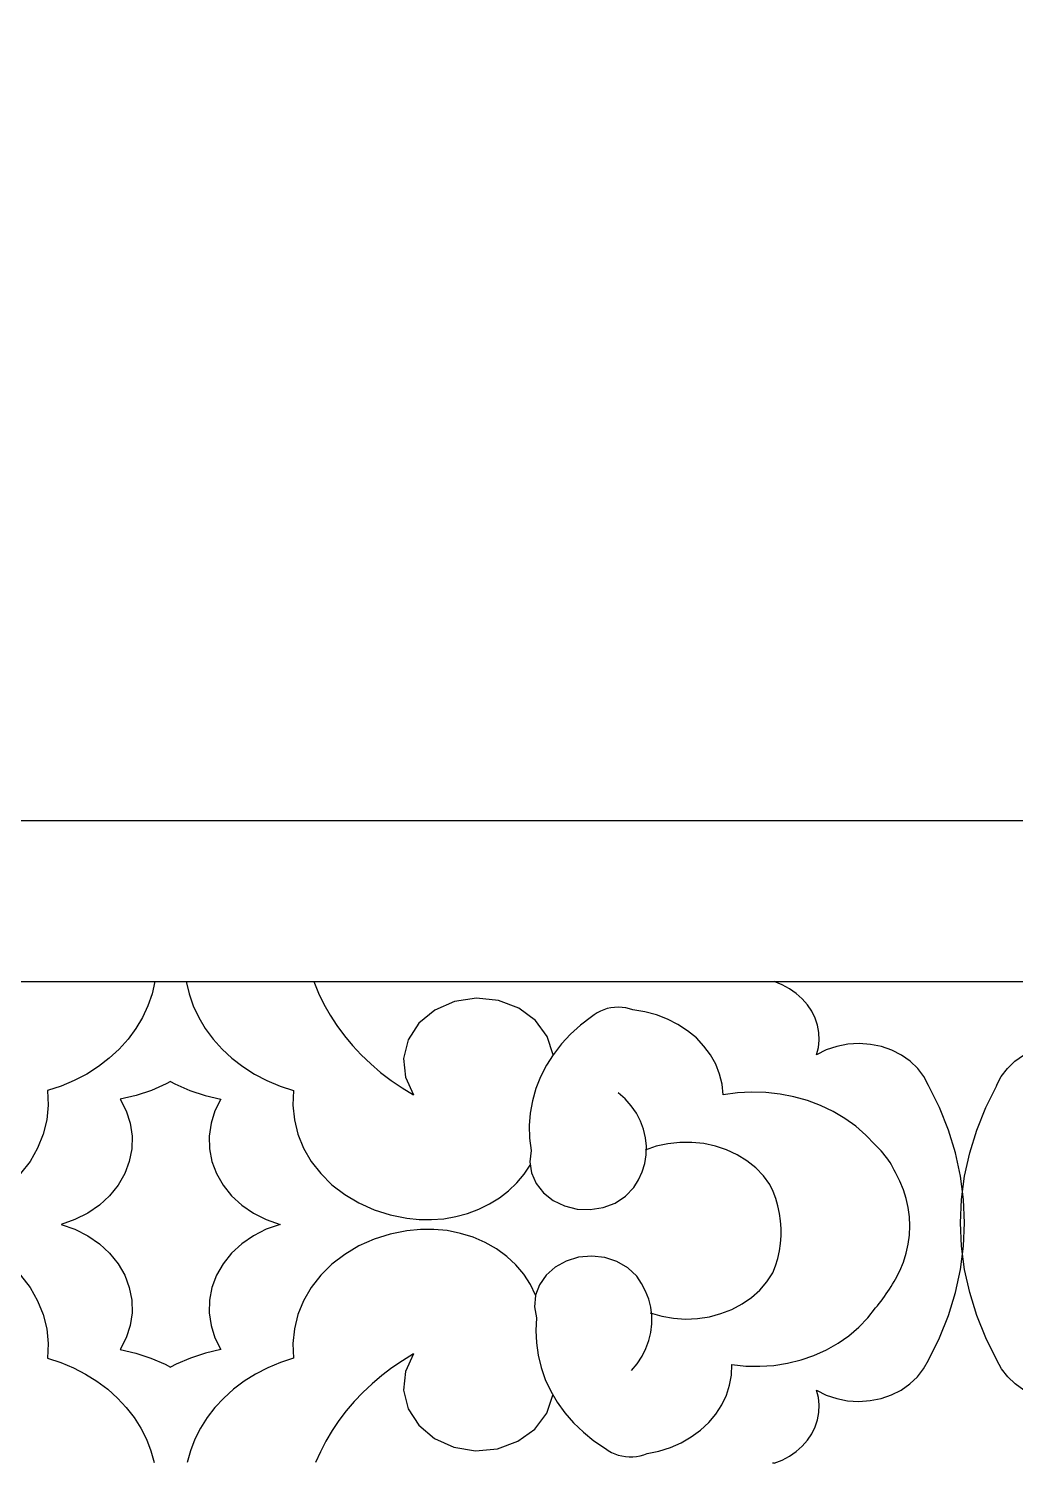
# Model space of a CAD drawing. Extents: x 1188826 to 1909461, y 608442 to 1651179.
# Drawn here: x 1665145.7 to 1665329.7, y 1032543.6 to 1032811.1 of the extents above; entities that cross this region are included whole.
import ezdxf

# ---------------------------------------------------------------- set-up
doc = ezdxf.new("R2010")
doc.units = 0
doc.header["$LTSCALE"] = 1000
doc.header["$MEASUREMENT"] = 0
doc.layers.add('窗', color=4, linetype='Continuous')
doc.layers.add('立面线', color=40, linetype='Continuous')

# ---------------------------------------------------------------- blocks, each defined once
blk = doc.blocks.new('EHYTERHT5EHTER')
at = {"layer": '窗', "ltscale": 3}
blk.add_lwpolyline([(81459.2, -228180.6), (82394.47, -228180.6), (82394.47, -229130.6), (81459.2, -229130.6)], close=True, dxfattribs=at)

msp = doc.modelspace()

# ---------------------------------------------------------------- linework, layer by layer
at = {"layer": '立面线'}
for p, q in [((1669039.81, 1032663.42), (1660727.54, 1032663.42)), ((1660758.89, 1032633.42), (1669008.6, 1032633.42)), ((1665169.23, 1032633.42), (1665168.7, 1032631.14)), ((1665175.08, 1032633.42), (1665175.61, 1032631.14)), ((1665198.87, 1032633.42), (1665199.73, 1032631.3)), ((1665286.18, 1032632.83), (1665284.72, 1032633.42)), ((1665287.55, 1032632.09), (1665286.18, 1032632.83)), ((1665168.7, 1032631.14), (1665167.93, 1032628.9)), ((1665175.61, 1032631.14), (1665176.38, 1032628.9)), ((1665199.73, 1032631.3), (1665200.74, 1032629.23)), ((1665229.17, 1032630.35), (1665225.11, 1032629.73)), ((1665233.28, 1032629.93), (1665229.17, 1032630.35)), ((1665288.8, 1032631.22), (1665287.55, 1032632.09)), ((1665289.92, 1032630.22), (1665288.8, 1032631.22)), ((1665290.9, 1032629.11), (1665289.92, 1032630.22)), ((1665167.93, 1032628.9), (1665166.92, 1032626.74)), ((1665176.38, 1032628.9), (1665177.39, 1032626.74)), ((1665200.74, 1032629.23), (1665201.88, 1032627.2)), ((1665221.43, 1032628.12), (1665218.45, 1032625.67)), ((1665225.11, 1032629.73), (1665221.43, 1032628.12)), ((1665237.06, 1032628.5), (1665233.28, 1032629.93)), ((1665240.18, 1032626.19), (1665237.06, 1032628.5)), ((1665251.71, 1032627.62), (1665251.15, 1032627.26)), ((1665252.3, 1032627.93), (1665251.71, 1032627.62)), ((1665252.93, 1032628.19), (1665252.3, 1032627.93)), ((1665253.58, 1032628.39), (1665252.93, 1032628.19)), ((1665254.26, 1032628.54), (1665253.58, 1032628.39)), ((1665254.95, 1032628.62), (1665254.26, 1032628.54)), ((1665255.64, 1032628.64), (1665254.95, 1032628.62)), ((1665256.34, 1032628.61), (1665255.64, 1032628.64)), ((1665257.03, 1032628.51), (1665256.34, 1032628.61)), ((1665257.7, 1032628.36), (1665257.03, 1032628.51)), ((1665258.35, 1032628.14), (1665257.7, 1032628.36)), ((1665260.58, 1032627.79), (1665258.35, 1032628.14)), ((1665262.74, 1032627.22), (1665260.58, 1032627.79)), ((1665291.7, 1032627.91), (1665290.9, 1032629.11)), ((1665292.33, 1032626.63), (1665291.7, 1032627.91)), ((1665165.68, 1032624.66), (1665164.23, 1032622.69)), ((1665166.92, 1032626.74), (1665165.68, 1032624.66)), ((1665177.39, 1032626.74), (1665178.63, 1032624.66)), ((1665178.63, 1032624.66), (1665180.08, 1032622.69)), ((1665201.88, 1032627.2), (1665203.15, 1032625.24)), ((1665203.15, 1032625.24), (1665204.55, 1032623.34)), ((1665218.45, 1032625.67), (1665216.45, 1032622.57)), ((1665242.39, 1032623.19), (1665240.18, 1032626.19)), ((1665248.61, 1032625.31), (1665246.73, 1032623.62)), ((1665250.64, 1032626.86), (1665248.61, 1032625.31)), ((1665251.15, 1032627.26), (1665250.64, 1032626.86)), ((1665264.81, 1032626.44), (1665262.74, 1032627.22)), ((1665266.76, 1032625.45), (1665264.81, 1032626.44)), ((1665268.56, 1032624.27), (1665266.76, 1032625.45)), ((1665292.78, 1032625.3), (1665292.33, 1032626.63)), ((1665293.03, 1032623.93), (1665292.78, 1032625.3)), ((1665164.23, 1032622.69), (1665162.57, 1032620.85)), ((1665180.08, 1032622.69), (1665181.74, 1032620.85)), ((1665204.55, 1032623.34), (1665206.07, 1032621.51)), ((1665216.45, 1032622.57), (1665215.58, 1032619.11)), ((1665243.48, 1032619.78), (1665242.39, 1032623.19)), ((1665246.73, 1032623.62), (1665245.04, 1032621.8)), ((1665270.19, 1032622.92), (1665268.56, 1032624.27)), ((1665271.61, 1032621.41), (1665270.19, 1032622.92)), ((1665292.94, 1032621.16), (1665293.08, 1032622.54)), ((1665293.08, 1032622.54), (1665293.03, 1032623.93)), ((1665162.57, 1032620.85), (1665160.72, 1032619.14)), ((1665181.74, 1032620.85), (1665183.59, 1032619.14)), ((1665206.07, 1032621.51), (1665207.71, 1032619.75)), ((1665207.71, 1032619.75), (1665209.46, 1032618.08)), ((1665243.48, 1032619.78), (1665242.23, 1032617.82)), ((1665243.53, 1032619.86), (1665243.48, 1032619.78)), ((1665245.04, 1032621.8), (1665243.53, 1032619.86)), ((1665272.82, 1032619.77), (1665271.61, 1032621.41)), ((1665273.8, 1032618.02), (1665272.82, 1032619.77)), ((1665292.6, 1032619.8), (1665292.94, 1032621.16)), ((1665294.42, 1032620.71), (1665292.6, 1032619.8)), ((1665296.38, 1032621.36), (1665294.42, 1032620.71)), ((1665298.43, 1032621.76), (1665296.38, 1032621.36)), ((1665300.53, 1032621.88), (1665298.43, 1032621.76)), ((1665302.63, 1032621.73), (1665300.53, 1032621.88)), ((1665304.68, 1032621.32), (1665302.63, 1032621.73)), ((1665306.62, 1032620.64), (1665304.68, 1032621.32)), ((1665308.43, 1032619.72), (1665306.62, 1032620.64)), ((1665310.06, 1032618.58), (1665308.43, 1032619.72)), ((1665329.59, 1032618.58), (1665331.21, 1032619.72)), ((1665158.7, 1032617.58), (1665156.52, 1032616.19)), ((1665160.72, 1032619.14), (1665158.7, 1032617.58)), ((1665183.59, 1032619.14), (1665185.61, 1032617.58)), ((1665185.61, 1032617.58), (1665187.8, 1032616.19)), ((1665209.46, 1032618.08), (1665211.32, 1032616.49)), ((1665215.58, 1032619.11), (1665215.94, 1032615.59)), ((1665242.23, 1032617.82), (1665241.14, 1032615.68)), ((1665274.53, 1032616.18), (1665273.8, 1032618.02)), ((1665311.46, 1032617.23), (1665310.06, 1032618.58)), ((1665312.61, 1032615.73), (1665311.46, 1032617.23)), ((1665327.03, 1032615.73), (1665328.19, 1032617.23)), ((1665328.19, 1032617.23), (1665329.59, 1032618.58)), ((1665151.75, 1032613.94), (1665149.21, 1032613.11)), ((1665154.19, 1032614.97), (1665151.75, 1032613.94)), ((1665156.52, 1032616.19), (1665154.19, 1032614.97)), ((1665171.35, 1032614.35), (1665168.6, 1032613.15)), ((1665172.16, 1032614.79), (1665171.35, 1032614.35)), ((1665172.16, 1032614.79), (1665172.96, 1032614.35)), ((1665172.96, 1032614.35), (1665175.71, 1032613.15)), ((1665187.8, 1032616.19), (1665190.12, 1032614.97)), ((1665190.12, 1032614.97), (1665192.56, 1032613.94)), ((1665192.56, 1032613.94), (1665195.1, 1032613.11)), ((1665211.32, 1032616.49), (1665213.28, 1032615)), ((1665213.28, 1032615), (1665215.33, 1032613.6)), ((1665215.94, 1032615.59), (1665217.47, 1032612.3)), ((1665241.14, 1032615.68), (1665240.27, 1032613.47)), ((1665275, 1032614.28), (1665274.53, 1032616.18)), ((1665275.2, 1032612.35), (1665275, 1032614.28)), ((1665313.49, 1032614.09), (1665312.61, 1032615.73)), ((1665315.5, 1032609.95), (1665313.45, 1032614.09)), ((1665324.15, 1032609.95), (1665326.2, 1032614.09)), ((1665326.16, 1032614.09), (1665327.03, 1032615.73)), ((1665149.21, 1032613.11), (1665149.35, 1032610.38)), ((1665165.73, 1032612.19), (1665162.76, 1032611.49)), ((1665162.76, 1032611.49), (1665163.88, 1032609.31)), ((1665168.6, 1032613.15), (1665165.73, 1032612.19)), ((1665175.71, 1032613.15), (1665178.58, 1032612.19)), ((1665178.58, 1032612.19), (1665181.55, 1032611.49)), ((1665181.55, 1032611.49), (1665180.43, 1032609.31)), ((1665195.1, 1032613.11), (1665194.97, 1032610.38)), ((1665215.33, 1032613.6), (1665217.47, 1032612.3)), ((1665240.27, 1032613.47), (1665239.63, 1032611.21)), ((1665256.9, 1032611.56), (1665255.6, 1032612.72)), ((1665258.04, 1032610.28), (1665256.9, 1032611.56)), ((1665277.83, 1032612.7), (1665275.2, 1032612.35)), ((1665280.49, 1032612.84), (1665277.83, 1032612.7)), ((1665283.15, 1032612.76), (1665280.49, 1032612.84)), ((1665285.79, 1032612.47), (1665283.15, 1032612.76)), ((1665288.39, 1032611.96), (1665285.79, 1032612.47)), ((1665290.92, 1032611.25), (1665288.39, 1032611.96)), ((1665149.35, 1032610.38), (1665149.08, 1032607.64)), ((1665163.88, 1032609.31), (1665164.62, 1032607.01)), ((1665180.43, 1032609.31), (1665179.69, 1032607.01)), ((1665194.97, 1032610.38), (1665195.23, 1032607.64)), ((1665239.22, 1032608.91), (1665239.04, 1032606.58)), ((1665239.63, 1032611.21), (1665239.22, 1032608.91)), ((1665259.01, 1032608.9), (1665258.04, 1032610.28)), ((1665259.78, 1032607.43), (1665259.01, 1032608.9)), ((1665293.35, 1032610.33), (1665290.92, 1032611.25)), ((1665295.68, 1032609.22), (1665293.35, 1032610.33)), ((1665297.87, 1032607.92), (1665295.68, 1032609.22)), ((1665317.18, 1032605.75), (1665315.5, 1032609.95)), ((1665322.46, 1032605.75), (1665324.15, 1032609.95)), ((1665149.08, 1032607.64), (1665148.42, 1032604.96)), ((1665164.62, 1032607.01), (1665164.97, 1032604.64)), ((1665179.69, 1032607.01), (1665179.35, 1032604.64)), ((1665195.23, 1032607.64), (1665195.9, 1032604.96)), ((1665239.04, 1032606.58), (1665239.1, 1032604.25)), ((1665260.36, 1032605.9), (1665259.78, 1032607.43)), ((1665299.91, 1032606.46), (1665297.87, 1032607.92)), ((1665301.77, 1032604.83), (1665299.91, 1032606.46)), ((1665148.42, 1032604.96), (1665147.36, 1032602.37)), ((1665164.97, 1032604.64), (1665164.91, 1032602.25)), ((1665179.35, 1032604.64), (1665179.41, 1032602.25)), ((1665195.9, 1032604.96), (1665196.95, 1032602.37)), ((1665239.1, 1032604.25), (1665239.4, 1032601.94)), ((1665260.73, 1032604.32), (1665260.36, 1032605.9)), ((1665260.89, 1032602.72), (1665260.73, 1032604.32)), ((1665267.1, 1032603.46), (1665264.88, 1032603.21)), ((1665269.34, 1032603.46), (1665267.1, 1032603.46)), ((1665271.57, 1032603.23), (1665269.34, 1032603.46)), ((1665273.74, 1032602.76), (1665271.57, 1032603.23)), ((1665303.45, 1032603.06), (1665301.77, 1032604.83)), ((1665318.5, 1032601.48), (1665317.18, 1032605.75)), ((1665321.15, 1032601.48), (1665322.46, 1032605.75)), ((1665147.36, 1032602.37), (1665145.94, 1032599.92)), ((1665164.91, 1032602.25), (1665164.44, 1032599.9)), ((1665179.41, 1032602.25), (1665179.87, 1032599.9)), ((1665196.95, 1032602.37), (1665198.37, 1032599.92)), ((1665239.4, 1032601.94), (1665239.14, 1032599.85)), ((1665260.57, 1032599.51), (1665260.84, 1032601.11)), ((1665262.71, 1032602.72), (1665260.63, 1032602.01)), ((1665260.84, 1032601.11), (1665260.89, 1032602.72)), ((1665264.88, 1032603.21), (1665262.71, 1032602.72)), ((1665275.83, 1032602.06), (1665273.74, 1032602.76)), ((1665277.8, 1032601.14), (1665275.83, 1032602.06)), ((1665279.62, 1032600.02), (1665277.8, 1032601.14)), ((1665303.86, 1032602.68), (1665303.45, 1032603.06)), ((1665304.26, 1032602.28), (1665303.86, 1032602.68)), ((1665304.64, 1032601.88), (1665304.26, 1032602.28)), ((1665305.01, 1032601.46), (1665304.64, 1032601.88)), ((1665305.36, 1032601.04), (1665305.01, 1032601.46)), ((1665305.69, 1032600.6), (1665305.36, 1032601.04)), ((1665306.01, 1032600.16), (1665305.69, 1032600.6)), ((1665319.44, 1032597.17), (1665318.5, 1032601.48)), ((1665320.2, 1032597.17), (1665321.15, 1032601.48)), ((1665145.94, 1032599.92), (1665144.17, 1032597.64)), ((1665164.44, 1032599.9), (1665163.59, 1032597.63)), ((1665179.87, 1032599.9), (1665180.72, 1032597.63)), ((1665198.37, 1032599.92), (1665200.15, 1032597.64)), ((1665238.05, 1032597.51), (1665239.17, 1032599.22)), ((1665239.14, 1032599.85), (1665239.45, 1032597.77)), ((1665259.42, 1032596.45), (1665260.1, 1032597.96)), ((1665260.1, 1032597.96), (1665260.57, 1032599.51)), ((1665281.26, 1032598.72), (1665279.62, 1032600.02)), ((1665282.7, 1032597.24), (1665281.26, 1032598.72)), ((1665306.31, 1032599.71), (1665306.01, 1032600.16)), ((1665306.59, 1032599.25), (1665306.31, 1032599.71)), ((1665306.85, 1032598.78), (1665306.59, 1032599.25)), ((1665307.1, 1032598.3), (1665306.85, 1032598.78)), ((1665307.33, 1032597.82), (1665307.1, 1032598.3)), ((1665162.36, 1032595.49), (1665160.78, 1032593.52)), ((1665163.59, 1032597.63), (1665162.36, 1032595.49)), ((1665180.72, 1032597.63), (1665181.95, 1032595.49)), ((1665181.95, 1032595.49), (1665183.53, 1032593.52)), ((1665200.15, 1032597.64), (1665202.24, 1032595.57)), ((1665202.24, 1032595.57), (1665204.62, 1032593.74)), ((1665235.18, 1032594.44), (1665236.71, 1032595.91)), ((1665236.71, 1032595.91), (1665238.05, 1032597.51)), ((1665239.45, 1032597.77), (1665240.3, 1032595.81)), ((1665240.3, 1032595.81), (1665241.67, 1032594.07)), ((1665258.55, 1032595.03), (1665259.42, 1032596.45)), ((1665283.91, 1032595.63), (1665282.7, 1032597.24)), ((1665284.5, 1032594.31), (1665283.91, 1032595.63)), ((1665308.13, 1032596.25), (1665307.33, 1032597.82)), ((1665308.79, 1032594.63), (1665308.13, 1032596.25)), ((1665320.01, 1032592.83), (1665319.44, 1032597.17)), ((1665319.63, 1032592.83), (1665320.2, 1032597.17)), ((1665160.78, 1032593.52), (1665158.88, 1032591.77)), ((1665183.53, 1032593.52), (1665185.43, 1032591.77)), ((1665204.62, 1032593.74), (1665207.25, 1032592.18)), ((1665231.62, 1032591.97), (1665233.48, 1032593.12)), ((1665233.48, 1032593.12), (1665235.18, 1032594.44)), ((1665241.67, 1032594.07), (1665243.46, 1032592.64)), ((1665243.46, 1032592.64), (1665245.6, 1032591.61)), ((1665255.04, 1032592.15), (1665256.99, 1032593.41)), ((1665256.99, 1032593.41), (1665258.55, 1032595.03)), ((1665285, 1032592.97), (1665284.5, 1032594.31)), ((1665285.39, 1032591.61), (1665285, 1032592.97)), ((1665309.31, 1032592.98), (1665308.79, 1032594.63)), ((1665309.68, 1032591.3), (1665309.31, 1032592.98)), ((1665319.44, 1032588.48), (1665319.63, 1032592.83)), ((1665320.2, 1032588.48), (1665320.01, 1032592.83)), ((1665156.71, 1032590.27), (1665154.31, 1032589.06)), ((1665158.88, 1032591.77), (1665156.71, 1032590.27)), ((1665185.43, 1032591.77), (1665187.6, 1032590.27)), ((1665187.6, 1032590.27), (1665190, 1032589.06)), ((1665207.25, 1032592.18), (1665210.09, 1032590.91)), ((1665210.09, 1032590.91), (1665213.1, 1032589.96)), ((1665213.1, 1032589.96), (1665216.21, 1032589.35)), ((1665225.33, 1032589.61), (1665227.52, 1032590.2)), ((1665227.52, 1032590.2), (1665229.63, 1032590.99)), ((1665229.63, 1032590.99), (1665231.62, 1032591.97)), ((1665245.6, 1032591.61), (1665247.95, 1032591.02)), ((1665247.95, 1032591.02), (1665250.39, 1032590.92)), ((1665250.39, 1032590.92), (1665252.8, 1032591.3)), ((1665252.8, 1032591.3), (1665255.04, 1032592.15)), ((1665285.69, 1032590.22), (1665285.39, 1032591.61)), ((1665285.89, 1032588.83), (1665285.69, 1032590.22)), ((1665309.9, 1032589.6), (1665309.68, 1032591.3)), ((1665154.31, 1032589.06), (1665151.73, 1032588.16)), ((1665151.73, 1032588.16), (1665154.31, 1032587.26)), ((1665154.31, 1032587.26), (1665156.71, 1032586.04)), ((1665190, 1032587.26), (1665187.6, 1032586.04)), ((1665190, 1032589.06), (1665192.58, 1032588.16)), ((1665192.58, 1032588.16), (1665190, 1032587.26)), ((1665216.21, 1032589.35), (1665218.49, 1032589.1)), ((1665218.72, 1032587.23), (1665216.21, 1032586.97)), ((1665218.49, 1032589.1), (1665220.79, 1032589.06)), ((1665221.23, 1032587.24), (1665218.72, 1032587.23)), ((1665220.79, 1032589.06), (1665223.08, 1032589.23)), ((1665223.74, 1032587), (1665221.23, 1032587.24)), ((1665223.08, 1032589.23), (1665225.33, 1032589.61)), ((1665285.99, 1032587.42), (1665285.89, 1032588.83)), ((1665285.98, 1032586.02), (1665285.99, 1032587.42)), ((1665309.98, 1032587.89), (1665309.9, 1032589.6)), ((1665309.9, 1032586.18), (1665309.98, 1032587.89)), ((1665319.63, 1032584.12), (1665319.44, 1032588.48)), ((1665320.01, 1032584.12), (1665320.2, 1032588.48)), ((1665156.71, 1032586.04), (1665158.88, 1032584.55)), ((1665158.88, 1032584.55), (1665160.78, 1032582.8)), ((1665185.43, 1032584.55), (1665183.53, 1032582.8)), ((1665187.6, 1032586.04), (1665185.43, 1032584.55)), ((1665210.09, 1032585.4), (1665207.25, 1032584.14)), ((1665213.1, 1032586.35), (1665210.09, 1032585.4)), ((1665216.21, 1032586.97), (1665213.1, 1032586.35)), ((1665226.19, 1032586.5), (1665223.74, 1032587)), ((1665228.56, 1032585.76), (1665226.19, 1032586.5)), ((1665230.8, 1032584.78), (1665228.56, 1032585.76)), ((1665232.9, 1032583.58), (1665230.8, 1032584.78)), ((1665285.67, 1032583.22), (1665285.87, 1032584.61)), ((1665285.87, 1032584.61), (1665285.98, 1032586.02)), ((1665309.68, 1032584.48), (1665309.9, 1032586.18)), ((1665160.78, 1032582.8), (1665162.36, 1032580.83)), ((1665183.53, 1032582.8), (1665181.95, 1032580.83)), ((1665204.62, 1032582.58), (1665202.24, 1032580.75)), ((1665207.25, 1032584.14), (1665204.62, 1032582.58)), ((1665234.82, 1032582.18), (1665232.9, 1032583.58)), ((1665236.53, 1032580.6), (1665234.82, 1032582.18)), ((1665248.24, 1032582.03), (1665245.93, 1032581.34)), ((1665250.67, 1032582.25), (1665248.24, 1032582.03)), ((1665253.1, 1032581.98), (1665250.67, 1032582.25)), ((1665255.39, 1032581.25), (1665253.1, 1032581.98)), ((1665284.95, 1032580.47), (1665285.36, 1032581.83)), ((1665285.36, 1032581.83), (1665285.67, 1032583.22)), ((1665308.79, 1032581.14), (1665309.31, 1032582.8)), ((1665309.31, 1032582.8), (1665309.68, 1032584.48)), ((1665319.44, 1032579.78), (1665320.01, 1032584.12)), ((1665320.2, 1032579.78), (1665319.63, 1032584.12)), ((1665162.36, 1032580.83), (1665163.59, 1032578.69)), ((1665181.95, 1032580.83), (1665180.72, 1032578.69)), ((1665202.24, 1032580.75), (1665200.15, 1032578.68)), ((1665238.01, 1032578.86), (1665236.53, 1032580.6)), ((1665243.86, 1032580.21), (1665242.16, 1032578.7)), ((1665245.93, 1032581.34), (1665243.86, 1032580.21)), ((1665257.42, 1032580.07), (1665255.39, 1032581.25)), ((1665259.08, 1032578.53), (1665257.42, 1032580.07)), ((1665284.45, 1032579.13), (1665284.95, 1032580.47)), ((1665307.33, 1032577.96), (1665308.13, 1032579.53)), ((1665308.13, 1032579.53), (1665308.79, 1032581.14)), ((1665318.5, 1032575.48), (1665319.44, 1032579.78)), ((1665321.15, 1032575.48), (1665320.2, 1032579.78)), ((1665144.17, 1032578.68), (1665145.94, 1032576.4)), ((1665163.59, 1032578.69), (1665164.44, 1032576.42)), ((1665180.72, 1032578.69), (1665179.87, 1032576.42)), ((1665200.15, 1032578.68), (1665198.37, 1032576.4)), ((1665239.24, 1032576.97), (1665238.01, 1032578.86)), ((1665240.2, 1032574.98), (1665239.24, 1032576.97)), ((1665240.91, 1032576.89), (1665240.2, 1032574.98)), ((1665242.16, 1032578.7), (1665240.91, 1032576.89)), ((1665259.99, 1032577.17), (1665259.08, 1032578.53)), ((1665260.73, 1032575.74), (1665259.99, 1032577.17)), ((1665282, 1032575.92), (1665283.34, 1032577.46)), ((1665283.34, 1032577.46), (1665284.45, 1032579.13)), ((1665306.22, 1032576.1), (1665306.51, 1032576.56)), ((1665306.51, 1032576.56), (1665306.79, 1032577.02)), ((1665306.79, 1032577.02), (1665307.06, 1032577.49)), ((1665307.06, 1032577.49), (1665307.33, 1032577.96)), ((1665145.94, 1032576.4), (1665147.36, 1032573.94)), ((1665147.36, 1032573.94), (1665148.42, 1032571.35)), ((1665164.44, 1032576.42), (1665164.91, 1032574.06)), ((1665164.91, 1032574.06), (1665164.97, 1032571.68)), ((1665179.41, 1032574.06), (1665179.35, 1032571.68)), ((1665179.87, 1032576.42), (1665179.41, 1032574.06)), ((1665196.95, 1032573.94), (1665195.9, 1032571.35)), ((1665198.37, 1032576.4), (1665196.95, 1032573.94)), ((1665240.18, 1032574.89), (1665240.01, 1032572.8)), ((1665240.2, 1032574.98), (1665240.18, 1032574.89)), ((1665261.3, 1032574.25), (1665260.73, 1032575.74)), ((1665261.68, 1032572.72), (1665261.3, 1032574.25)), ((1665278.7, 1032573.33), (1665280.44, 1032574.54)), ((1665280.44, 1032574.54), (1665282, 1032575.92)), ((1665304.29, 1032573.44), (1665304.64, 1032573.87)), ((1665304.64, 1032573.87), (1665304.97, 1032574.31)), ((1665304.97, 1032574.31), (1665305.3, 1032574.75)), ((1665305.3, 1032574.75), (1665305.61, 1032575.2)), ((1665305.61, 1032575.2), (1665305.92, 1032575.65)), ((1665305.92, 1032575.65), (1665306.22, 1032576.1)), ((1665317.18, 1032571.21), (1665318.5, 1032575.48)), ((1665322.46, 1032571.21), (1665321.15, 1032575.48)), ((1665148.42, 1032571.35), (1665149.08, 1032568.67)), ((1665164.97, 1032571.68), (1665164.62, 1032569.31)), ((1665179.35, 1032571.68), (1665179.69, 1032569.31)), ((1665195.9, 1032571.35), (1665195.23, 1032568.67)), ((1665240.01, 1032572.8), (1665240.41, 1032570.73)), ((1665261.6, 1032571.66), (1665263.73, 1032571.05)), ((1665261.88, 1032571.16), (1665261.68, 1032572.72)), ((1665261.89, 1032569.6), (1665261.88, 1032571.16)), ((1665272.61, 1032570.96), (1665274.75, 1032571.53)), ((1665274.75, 1032571.53), (1665276.79, 1032572.33)), ((1665276.79, 1032572.33), (1665278.7, 1032573.33)), ((1665302.14, 1032570.73), (1665303.58, 1032572.59)), ((1665303.58, 1032572.59), (1665303.94, 1032573.01)), ((1665303.94, 1032573.01), (1665304.29, 1032573.44)), ((1665315.5, 1032567), (1665317.18, 1032571.21)), ((1665324.15, 1032567), (1665322.46, 1032571.21)), ((1665149.08, 1032568.67), (1665149.35, 1032565.94)), ((1665164.62, 1032569.31), (1665163.88, 1032567.01)), ((1665179.69, 1032569.31), (1665180.43, 1032567.01)), ((1665195.23, 1032568.67), (1665194.97, 1032565.94)), ((1665240.41, 1032570.73), (1665240.26, 1032568.41)), ((1665261.71, 1032568.04), (1665261.89, 1032569.6)), ((1665263.73, 1032571.05), (1665265.93, 1032570.67)), ((1665265.93, 1032570.67), (1665268.16, 1032570.52)), ((1665268.16, 1032570.52), (1665270.4, 1032570.62)), ((1665270.4, 1032570.62), (1665272.61, 1032570.96)), ((1665298.64, 1032567.42), (1665300.49, 1032569)), ((1665300.49, 1032569), (1665302.14, 1032570.73)), ((1665149.35, 1032565.94), (1665149.21, 1032563.2)), ((1665163.88, 1032567.01), (1665162.76, 1032564.82)), ((1665180.43, 1032567.01), (1665181.55, 1032564.82)), ((1665194.97, 1032565.94), (1665195.1, 1032563.2)), ((1665240.26, 1032568.41), (1665240.35, 1032566.08)), ((1665240.35, 1032566.08), (1665240.67, 1032563.77)), ((1665260.79, 1032565.01), (1665261.34, 1032566.5)), ((1665261.34, 1032566.5), (1665261.71, 1032568.04)), ((1665294.43, 1032564.78), (1665296.61, 1032566.01)), ((1665296.61, 1032566.01), (1665298.64, 1032567.42)), ((1665313.45, 1032562.87), (1665315.5, 1032567)), ((1665326.2, 1032562.87), (1665324.15, 1032567)), ((1665149.21, 1032563.2), (1665151.67, 1032562.4)), ((1665162.76, 1032564.82), (1665165.65, 1032564.15)), ((1665165.65, 1032564.15), (1665168.45, 1032563.23)), ((1665168.45, 1032563.23), (1665171.13, 1032562.08)), ((1665175.86, 1032563.23), (1665173.18, 1032562.08)), ((1665178.66, 1032564.15), (1665175.86, 1032563.23)), ((1665181.55, 1032564.82), (1665178.66, 1032564.15)), ((1665195.1, 1032563.2), (1665192.64, 1032562.4)), ((1665217.47, 1032564.01), (1665215.4, 1032562.76)), ((1665217.47, 1032564.01), (1665215.94, 1032560.75)), ((1665240.67, 1032563.77), (1665241.23, 1032561.49)), ((1665259.17, 1032562.2), (1665260.07, 1032563.57)), ((1665260.07, 1032563.57), (1665260.79, 1032565.01)), ((1665289.7, 1032562.91), (1665292.12, 1032563.75)), ((1665292.12, 1032563.75), (1665294.43, 1032564.78)), ((1665151.67, 1032562.4), (1665154.04, 1032561.41)), ((1665154.04, 1032561.41), (1665156.3, 1032560.25)), ((1665171.13, 1032562.08), (1665172.16, 1032561.52)), ((1665173.18, 1032562.08), (1665172.16, 1032561.52)), ((1665190.27, 1032561.41), (1665188.01, 1032560.25)), ((1665192.64, 1032562.4), (1665190.27, 1032561.41)), ((1665213.41, 1032561.42), (1665211.51, 1032559.98)), ((1665215.4, 1032562.76), (1665213.41, 1032561.42)), ((1665215.94, 1032560.75), (1665215.58, 1032557.24)), ((1665241.23, 1032561.49), (1665242.02, 1032559.26)), ((1665258.12, 1032560.92), (1665259.17, 1032562.2)), ((1665276.74, 1032560.09), (1665276.82, 1032562.02)), ((1665276.82, 1032562.02), (1665279.41, 1032561.76)), ((1665279.41, 1032561.76), (1665282.02, 1032561.71)), ((1665282.02, 1032561.71), (1665284.62, 1032561.89)), ((1665284.62, 1032561.89), (1665287.19, 1032562.29)), ((1665287.19, 1032562.29), (1665289.7, 1032562.91)), ((1665311.4, 1032559.75), (1665312.56, 1032561.24)), ((1665312.56, 1032561.24), (1665313.45, 1032562.87)), ((1665327.09, 1032561.24), (1665326.2, 1032562.87)), ((1665328.25, 1032559.75), (1665327.09, 1032561.24)), ((1665156.3, 1032560.25), (1665158.43, 1032558.92)), ((1665158.43, 1032558.92), (1665160.42, 1032557.44)), ((1665185.88, 1032558.92), (1665183.9, 1032557.44)), ((1665188.01, 1032560.25), (1665185.88, 1032558.92)), ((1665209.71, 1032558.46), (1665208, 1032556.85)), ((1665211.51, 1032559.98), (1665209.71, 1032558.46)), ((1665242.02, 1032559.26), (1665243.03, 1032557.09)), ((1665275.79, 1032556.3), (1665276.39, 1032558.17)), ((1665276.39, 1032558.17), (1665276.74, 1032560.09)), ((1665308.37, 1032557.29), (1665309.99, 1032558.42)), ((1665309.99, 1032558.42), (1665311.4, 1032559.75)), ((1665329.65, 1032558.42), (1665328.25, 1032559.75)), ((1665331.28, 1032557.29), (1665329.65, 1032558.42)), ((1665160.42, 1032557.44), (1665162.24, 1032555.8)), ((1665162.24, 1032555.8), (1665163.88, 1032554.04)), ((1665182.07, 1032555.8), (1665180.43, 1032554.04)), ((1665183.9, 1032557.44), (1665182.07, 1032555.8)), ((1665206.39, 1032555.17), (1665204.9, 1032553.42)), ((1665208, 1032556.85), (1665206.39, 1032555.17)), ((1665215.58, 1032557.24), (1665216.43, 1032553.79)), ((1665242.3, 1032552.95), (1665243.45, 1032556.33)), ((1665243.03, 1032557.09), (1665244.25, 1032555.01)), ((1665274.92, 1032554.5), (1665275.79, 1032556.3)), ((1665292.94, 1032555.89), (1665292.6, 1032557.25)), ((1665292.6, 1032557.25), (1665294.41, 1032556.35)), ((1665293.08, 1032554.51), (1665292.94, 1032555.89)), ((1665294.41, 1032556.35), (1665296.36, 1032555.69)), ((1665296.36, 1032555.69), (1665298.4, 1032555.3)), ((1665298.4, 1032555.3), (1665300.49, 1032555.17)), ((1665300.49, 1032555.17), (1665302.58, 1032555.31)), ((1665302.58, 1032555.31), (1665304.62, 1032555.72)), ((1665304.62, 1032555.72), (1665306.56, 1032556.38)), ((1665306.56, 1032556.38), (1665308.37, 1032557.29)), ((1665163.88, 1032554.04), (1665165.34, 1032552.16)), ((1665180.43, 1032554.04), (1665178.97, 1032552.16)), ((1665204.9, 1032553.42), (1665203.52, 1032551.6)), ((1665216.43, 1032553.79), (1665218.41, 1032550.71)), ((1665240.05, 1032550), (1665242.3, 1032552.95)), ((1665244.25, 1032555.01), (1665245.68, 1032553.03)), ((1665245.68, 1032553.03), (1665247.31, 1032551.16)), ((1665272.49, 1032551.24), (1665273.82, 1032552.81)), ((1665273.82, 1032552.81), (1665274.92, 1032554.5)), ((1665292.78, 1032551.75), (1665293.03, 1032553.12)), ((1665293.03, 1032553.12), (1665293.08, 1032554.51)), ((1665165.34, 1032552.16), (1665166.59, 1032550.17)), ((1665166.59, 1032550.17), (1665167.64, 1032548.1)), ((1665177.72, 1032550.17), (1665176.68, 1032548.1)), ((1665178.97, 1032552.16), (1665177.72, 1032550.17)), ((1665203.52, 1032551.6), (1665202.25, 1032549.72)), ((1665218.41, 1032550.71), (1665221.34, 1032548.24)), ((1665236.9, 1032547.74), (1665240.05, 1032550)), ((1665247.31, 1032551.16), (1665249.12, 1032549.42)), ((1665269.24, 1032548.55), (1665270.96, 1032549.81)), ((1665270.96, 1032549.81), (1665272.49, 1032551.24)), ((1665291.7, 1032549.14), (1665292.33, 1032550.42)), ((1665292.33, 1032550.42), (1665292.78, 1032551.75)), ((1665167.64, 1032548.1), (1665168.46, 1032545.96)), ((1665176.68, 1032548.1), (1665175.85, 1032545.96)), ((1665201.11, 1032547.78), (1665200.09, 1032545.79)), ((1665202.25, 1032549.72), (1665201.11, 1032547.78)), ((1665221.34, 1032548.24), (1665224.99, 1032546.62)), ((1665233.12, 1032546.35), (1665236.9, 1032547.74)), ((1665249.12, 1032549.42), (1665251.1, 1032547.83)), ((1665251.1, 1032547.83), (1665253.24, 1032546.38)), ((1665265.34, 1032546.59), (1665267.36, 1032547.47)), ((1665267.36, 1032547.47), (1665269.24, 1032548.55)), ((1665289.92, 1032546.83), (1665290.9, 1032547.94)), ((1665290.9, 1032547.94), (1665291.7, 1032549.14)), ((1665168.46, 1032545.96), (1665169.06, 1032543.76)), ((1665175.85, 1032545.96), (1665175.25, 1032543.76)), ((1665200.09, 1032545.79), (1665199.2, 1032543.76)), ((1665224.99, 1032546.62), (1665229.03, 1032545.97)), ((1665229.03, 1032545.97), (1665233.12, 1032546.35)), ((1665253.24, 1032546.38), (1665253.77, 1032546)), ((1665253.77, 1032546), (1665254.35, 1032545.66)), ((1665254.35, 1032545.66), (1665254.96, 1032545.38)), ((1665254.96, 1032545.38), (1665255.6, 1032545.16)), ((1665255.6, 1032545.16), (1665256.27, 1032544.99)), ((1665256.27, 1032544.99), (1665256.95, 1032544.87)), ((1665256.95, 1032544.87), (1665257.65, 1032544.82)), ((1665257.65, 1032544.82), (1665258.34, 1032544.83)), ((1665258.34, 1032544.83), (1665259.03, 1032544.9)), ((1665259.03, 1032544.9), (1665259.71, 1032545.03)), ((1665259.71, 1032545.03), (1665260.37, 1032545.22)), ((1665260.37, 1032545.22), (1665261.01, 1032545.46)), ((1665261.01, 1032545.46), (1665263.21, 1032545.91)), ((1665263.21, 1032545.91), (1665265.34, 1032546.59)), ((1665286.18, 1032544.22), (1665287.55, 1032544.96)), ((1665287.55, 1032544.96), (1665288.8, 1032545.83)), ((1665288.8, 1032545.83), (1665289.92, 1032546.83)), ((1665284.71, 1032543.63), (1665284.36, 1032543.63)), ((1665284.71, 1032543.63), (1665286.18, 1032544.22))]:
    msp.add_line(p, q, dxfattribs=at)

# ---------------------------------------------------------------- block references
at = {"layer": '窗'}
msp.add_blockref('EHYTERHT5EHTER', (1583484.46, 1261794.02), dxfattribs=at)

doc.saveas('drawing.dxf')
